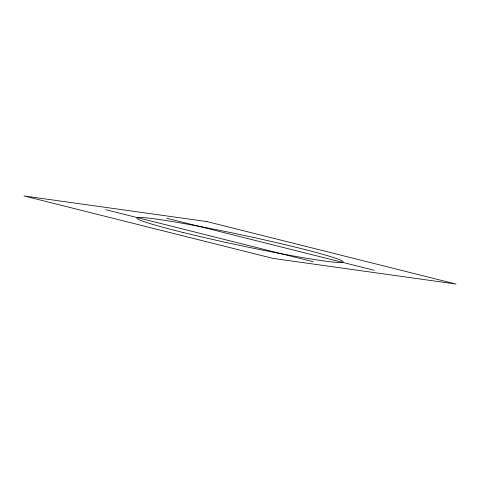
<?xml version="1.0" encoding="UTF-8"?>
<svg xmlns="http://www.w3.org/2000/svg" width="480" height="480" viewBox="0 0 480 480"><rect width="100%" height="100%" fill="white"/><g stroke="black" fill="none" stroke-linecap="round" stroke-linejoin="round"><path stroke-width="0.72" d="M166.758 218.25L374.25 270.294M105.75 209.706L313.242 261.75M207.012 221.586L24 195.954L272.988 258.414L456 284.046L207.012 221.586M183.018 232.458A105.3 5.328 12 0 0 342.804 262.134A105.3 5.328 12 0 0 194.184 225.408A105.3 5.328 12 0 0 183.018 232.458"/></g></svg>
